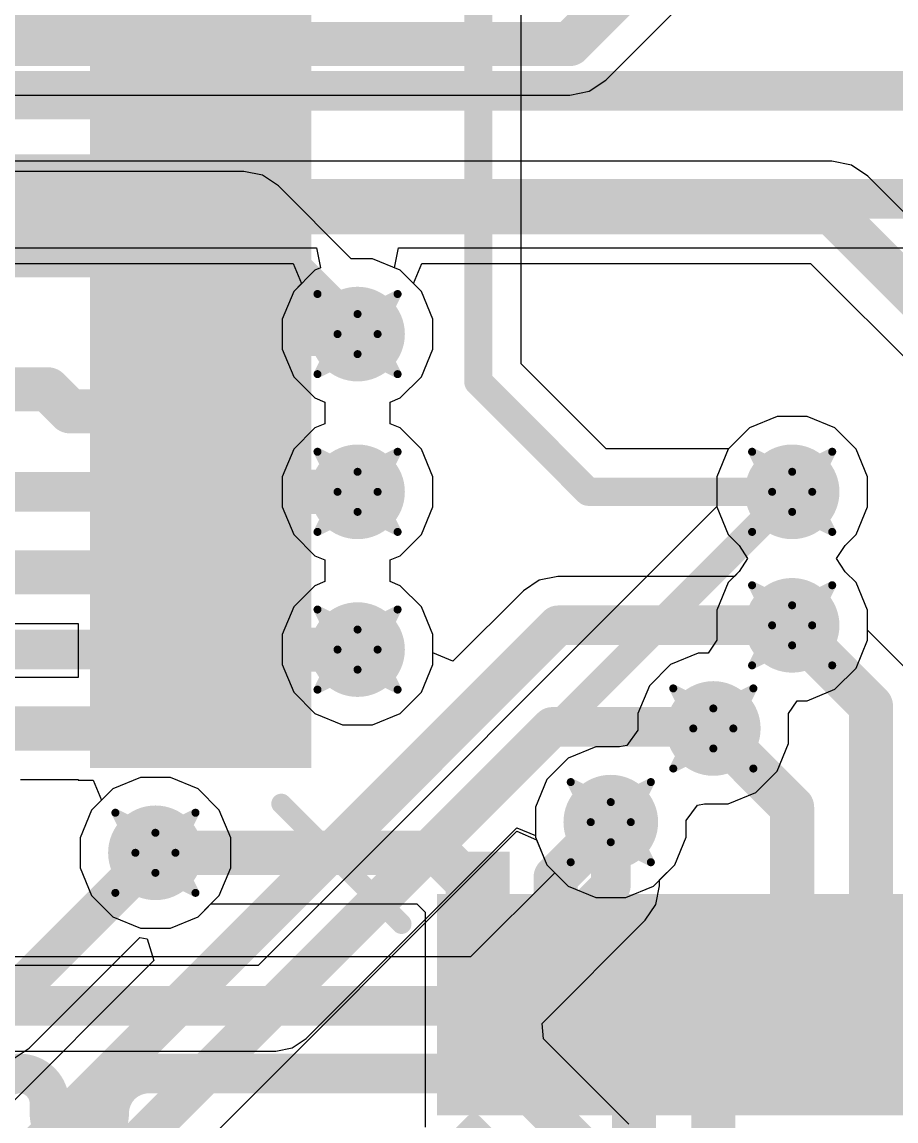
# Model space of a CAD drawing. Header units: inches. Extents: x -3 to 488, y -11 to 93.
# Drawn here: x 91.15 to 96.7, y 12.84 to 19.81 of the extents above; entities that cross this region are included whole.
import ezdxf

# ---------------------------------------------------------------- set-up
doc = ezdxf.new("R2010")
doc.units = ezdxf.units.IN
for name, color, linetype in [('Bottom Layer', 5, 'Continuous'), ('Drill Drawing', 1, 'Continuous'), ('Layer 1', 16, 'Continuous'), ('Layer 2', 76, 'Continuous'), ('Top Layer', 1, 'Continuous'), ('Top Overlay', 2, 'Continuous'), ('Top Paste', 8, 'Continuous'), ('Top Solder', 216, 'Continuous'), ('Via Holes', 16, 'Continuous')]:
    doc.layers.add(name, color=color, linetype=linetype)

msp = doc.modelspace()

# ---------------------------------------------------------------- hatches: boundary and pattern name
at = {"layer": 'Bottom Layer'}
h = msp.add_hatch(color=5, dxfattribs=at)
edge = h.paths.add_edge_path()
edge.add_arc((93.2818, 17.8288), 0.3, 0, 360)
h = msp.add_hatch(color=5, dxfattribs=at)
edge = h.paths.add_edge_path()
edge.add_arc((93.2818, 16.8288), 0.3, 0, 360)
h = msp.add_hatch(color=5, dxfattribs=at)
edge = h.paths.add_edge_path()
edge.add_arc((96.0375, 16.8288), 0.3, 0, 360)
h = msp.add_hatch(color=5, dxfattribs=at)
edge = h.paths.add_edge_path()
edge.add_arc((96.0373, 15.9826), 0.3, 0, 360)
h = msp.add_hatch(color=5, dxfattribs=at)
edge = h.paths.add_edge_path()
edge.add_arc((93.2818, 15.8288), 0.3, 0, 360)
h = msp.add_hatch(color=5, dxfattribs=at)
edge = h.paths.add_edge_path()
edge.add_arc((95.5375, 15.3288), 0.3, 0, 360)
h = msp.add_hatch(color=5, dxfattribs=at)
edge = h.paths.add_edge_path()
edge.add_arc((94.8875, 14.7349), 0.3, 0, 360)
h = msp.add_hatch(color=5, dxfattribs=at)
edge = h.paths.add_edge_path()
edge.add_arc((92.0002, 14.5406), 0.3, 0, 360)
at = {"layer": 'Layer 1'}
h = msp.add_hatch(color=16, dxfattribs=at)
edge = h.paths.add_edge_path()
edge.add_arc((93.2818, 17.8288), 0.3, 0, 360)
h = msp.add_hatch(color=16, dxfattribs=at)
edge = h.paths.add_edge_path()
edge.add_arc((93.2818, 16.8288), 0.3, 0, 360)
h = msp.add_hatch(color=16, dxfattribs=at)
edge = h.paths.add_edge_path()
edge.add_arc((96.0375, 16.8288), 0.3, 0, 360)
h = msp.add_hatch(color=16, dxfattribs=at)
edge = h.paths.add_edge_path()
edge.add_arc((96.0373, 15.9826), 0.3, 0, 360)
h = msp.add_hatch(color=16, dxfattribs=at)
edge = h.paths.add_edge_path()
edge.add_arc((93.2818, 15.8288), 0.3, 0, 360)
h = msp.add_hatch(color=16, dxfattribs=at)
edge = h.paths.add_edge_path()
edge.add_arc((95.5375, 15.3288), 0.3, 0, 360)
h = msp.add_hatch(color=16, dxfattribs=at)
edge = h.paths.add_edge_path()
edge.add_arc((94.8875, 14.7349), 0.3, 0, 360)
h = msp.add_hatch(color=16, dxfattribs=at)
edge = h.paths.add_edge_path()
edge.add_arc((92.0002, 14.5406), 0.3, 0, 360)
at = {"layer": 'Layer 2'}
h = msp.add_hatch(color=76, dxfattribs=at)
edge = h.paths.add_edge_path()
edge.add_arc((93.2818, 17.8288), 0.3, 0, 360)
h = msp.add_hatch(color=76, dxfattribs=at)
edge = h.paths.add_edge_path()
edge.add_arc((93.2818, 16.8288), 0.3, 0, 360)
h = msp.add_hatch(color=76, dxfattribs=at)
edge = h.paths.add_edge_path()
edge.add_arc((96.0375, 16.8288), 0.3, 0, 360)
h = msp.add_hatch(color=76, dxfattribs=at)
edge = h.paths.add_edge_path()
edge.add_arc((96.0373, 15.9826), 0.3, 0, 360)
h = msp.add_hatch(color=76, dxfattribs=at)
edge = h.paths.add_edge_path()
edge.add_arc((93.2818, 15.8288), 0.3, 0, 360)
h = msp.add_hatch(color=76, dxfattribs=at)
edge = h.paths.add_edge_path()
edge.add_arc((95.5375, 15.3288), 0.3, 0, 360)
h = msp.add_hatch(color=76, dxfattribs=at)
edge = h.paths.add_edge_path()
edge.add_arc((94.8875, 14.7349), 0.3, 0, 360)
h = msp.add_hatch(color=76, dxfattribs=at)
edge = h.paths.add_edge_path()
edge.add_arc((92.0002, 14.5406), 0.3, 0, 360)
at = {"layer": 'Top Layer'}
for points in [[(92.8875, 19.6788), (91.6875, 19.6788), (91.6875, 19.9788), (92.8875, 19.9788)], [(92.8875, 19.1788), (91.6875, 19.1788), (91.6875, 19.4788), (92.8875, 19.4788)], [(92.8875, 18.6788), (91.6875, 18.6788), (91.6875, 18.9788), (92.8875, 18.9788)], [(92.8875, 18.1788), (91.6875, 18.1788), (91.6875, 18.4788), (92.8875, 18.4788)], [(92.8875, 17.6788), (91.6875, 17.6788), (91.6875, 17.9788), (92.8875, 17.9788)], [(92.8875, 17.1788), (91.6875, 17.1788), (91.6875, 17.4788), (92.8875, 17.4788)], [(92.8875, 16.6788), (91.6875, 16.6788), (91.6875, 16.9788), (92.8875, 16.9788)], [(92.8875, 16.1788), (91.6875, 16.1788), (91.6875, 16.4788), (92.8875, 16.4788)], [(92.8875, 15.6788), (91.6875, 15.6788), (91.6875, 15.9788), (92.8875, 15.9788)], [(92.8875, 15.1788), (91.6875, 15.1788), (91.6875, 15.4788), (92.8875, 15.4788)], [(93.8875, 12.9788), (93.8875, 14.1788), (94.1875, 14.1788), (94.1875, 12.9788)], [(94.3875, 12.9788), (94.3875, 14.1788), (94.6875, 14.1788), (94.6875, 12.9788)], [(94.8875, 12.9788), (94.8875, 14.1788), (95.1875, 14.1788), (95.1875, 12.9788)], [(95.3875, 12.9788), (95.3875, 14.1788), (95.6875, 14.1788), (95.6875, 12.9788)], [(95.8875, 12.9788), (95.8875, 14.1788), (96.1875, 14.1788), (96.1875, 12.9788)], [(96.3875, 12.9788), (96.3875, 14.1788), (96.6875, 14.1788), (96.6875, 12.9788)]]:
    msp.add_hatch(color=1, dxfattribs=at).paths.add_polyline_path(points)
h = msp.add_hatch(color=1, dxfattribs=at)
edge = h.paths.add_edge_path()
edge.add_arc((93.2818, 17.8288), 0.3, 0, 360)
h = msp.add_hatch(color=1, dxfattribs=at)
edge = h.paths.add_edge_path()
edge.add_arc((93.2818, 16.8288), 0.3, 0, 360)
h = msp.add_hatch(color=1, dxfattribs=at)
edge = h.paths.add_edge_path()
edge.add_arc((96.0375, 16.8288), 0.3, 0, 360)
h = msp.add_hatch(color=1, dxfattribs=at)
edge = h.paths.add_edge_path()
edge.add_arc((96.0373, 15.9826), 0.3, 0, 360)
h = msp.add_hatch(color=1, dxfattribs=at)
edge = h.paths.add_edge_path()
edge.add_arc((93.2818, 15.8288), 0.3, 0, 360)
h = msp.add_hatch(color=1, dxfattribs=at)
edge = h.paths.add_edge_path()
edge.add_arc((95.5375, 15.3288), 0.3, 0, 360)
h = msp.add_hatch(color=1, dxfattribs=at)
edge = h.paths.add_edge_path()
edge.add_arc((94.8875, 14.7349), 0.3, 0, 360)
h = msp.add_hatch(color=1, dxfattribs=at)
edge = h.paths.add_edge_path()
edge.add_arc((92.0002, 14.5406), 0.3, 0, 360)
at = {"layer": 'Top Overlay'}
msp.add_hatch(color=2, dxfattribs=at).paths.add_polyline_path([(94.2463, 14.2676), (94.2463, 14.547), (93.8399, 14.547), (93.8399, 14.2676)])
at = {"layer": 'Top Paste'}
for points in [[(92.8875, 19.6788), (91.6875, 19.6788), (91.6875, 19.9788), (92.8875, 19.9788)], [(92.8875, 19.1788), (91.6875, 19.1788), (91.6875, 19.4788), (92.8875, 19.4788)], [(92.8875, 18.6788), (91.6875, 18.6788), (91.6875, 18.9788), (92.8875, 18.9788)], [(92.8875, 18.1788), (91.6875, 18.1788), (91.6875, 18.4788), (92.8875, 18.4788)], [(92.8875, 17.6788), (91.6875, 17.6788), (91.6875, 17.9788), (92.8875, 17.9788)], [(92.8875, 17.1788), (91.6875, 17.1788), (91.6875, 17.4788), (92.8875, 17.4788)], [(92.8875, 16.6788), (91.6875, 16.6788), (91.6875, 16.9788), (92.8875, 16.9788)], [(92.8875, 16.1788), (91.6875, 16.1788), (91.6875, 16.4788), (92.8875, 16.4788)], [(92.8875, 15.6788), (91.6875, 15.6788), (91.6875, 15.9788), (92.8875, 15.9788)], [(92.8875, 15.1788), (91.6875, 15.1788), (91.6875, 15.4788), (92.8875, 15.4788)], [(93.8875, 12.9788), (93.8875, 14.1788), (94.1875, 14.1788), (94.1875, 12.9788)], [(94.3875, 12.9788), (94.3875, 14.1788), (94.6875, 14.1788), (94.6875, 12.9788)], [(94.8875, 12.9788), (94.8875, 14.1788), (95.1875, 14.1788), (95.1875, 12.9788)], [(95.3875, 12.9788), (95.3875, 14.1788), (95.6875, 14.1788), (95.6875, 12.9788)], [(95.8875, 12.9788), (95.8875, 14.1788), (96.1875, 14.1788), (96.1875, 12.9788)], [(96.3875, 12.9788), (96.3875, 14.1788), (96.6875, 14.1788), (96.6875, 12.9788)]]:
    msp.add_hatch(color=8, dxfattribs=at).paths.add_polyline_path(points)
at = {"layer": 'Top Solder'}
for points in [[(92.9891, 19.5772), (91.5859, 19.5772), (91.5859, 20.0804), (92.9891, 20.0804)], [(92.9891, 19.0772), (91.5859, 19.0772), (91.5859, 19.5804), (92.9891, 19.5804)], [(92.9891, 18.5772), (91.5859, 18.5772), (91.5859, 19.0804), (92.9891, 19.0804)], [(92.9891, 18.0772), (91.5859, 18.0772), (91.5859, 18.5804), (92.9891, 18.5804)], [(92.9891, 17.5772), (91.5859, 17.5772), (91.5859, 18.0804), (92.9891, 18.0804)], [(92.9891, 17.0772), (91.5859, 17.0772), (91.5859, 17.5804), (92.9891, 17.5804)], [(92.9891, 16.5772), (91.5859, 16.5772), (91.5859, 17.0804), (92.9891, 17.0804)], [(92.9891, 16.0772), (91.5859, 16.0772), (91.5859, 16.5804), (92.9891, 16.5804)], [(92.9891, 15.5772), (91.5859, 15.5772), (91.5859, 16.0804), (92.9891, 16.0804)], [(92.9891, 15.0772), (91.5859, 15.0772), (91.5859, 15.5804), (92.9891, 15.5804)], [(93.7859, 12.8772), (93.7859, 14.2804), (94.2891, 14.2804), (94.2891, 12.8772)], [(94.2859, 12.8772), (94.2859, 14.2804), (94.7891, 14.2804), (94.7891, 12.8772)], [(94.7859, 12.8772), (94.7859, 14.2804), (95.2891, 14.2804), (95.2891, 12.8772)], [(95.2859, 12.8772), (95.2859, 14.2804), (95.7891, 14.2804), (95.7891, 12.8772)], [(95.7859, 12.8772), (95.7859, 14.2804), (96.2891, 14.2804), (96.2891, 12.8772)], [(96.2859, 12.8772), (96.2859, 14.2804), (96.7891, 14.2804), (96.7891, 12.8772)]]:
    msp.add_hatch(color=216, dxfattribs=at).paths.add_polyline_path(points)
at = {"layer": 'Via Holes'}
h = msp.add_hatch(color=7, dxfattribs=at)
edge = h.paths.add_edge_path()
edge.add_arc((93.2818, 17.8288), 0.15, 0, 360)
h = msp.add_hatch(color=7, dxfattribs=at)
edge = h.paths.add_edge_path()
edge.add_arc((93.2818, 16.8288), 0.15, 0, 360)
h = msp.add_hatch(color=7, dxfattribs=at)
edge = h.paths.add_edge_path()
edge.add_arc((96.0375, 16.8288), 0.15, 0, 360)
h = msp.add_hatch(color=7, dxfattribs=at)
edge = h.paths.add_edge_path()
edge.add_arc((96.0373, 15.9826), 0.15, 0, 360)
h = msp.add_hatch(color=7, dxfattribs=at)
edge = h.paths.add_edge_path()
edge.add_arc((93.2818, 15.8288), 0.15, 0, 360)
h = msp.add_hatch(color=7, dxfattribs=at)
edge = h.paths.add_edge_path()
edge.add_arc((95.5375, 15.3288), 0.15, 0, 360)
h = msp.add_hatch(color=7, dxfattribs=at)
edge = h.paths.add_edge_path()
edge.add_arc((94.8875, 14.7349), 0.15, 0, 360)
h = msp.add_hatch(color=7, dxfattribs=at)
edge = h.paths.add_edge_path()
edge.add_arc((92.0002, 14.5406), 0.15, 0, 360)

# ---------------------------------------------------------------- linework, layer by layer
at = {"layer": 'Bottom Layer'}
for p, q in [((94.8562, 19.4385), (97.162, 21.7442)), ((94.7512, 19.3683), (94.8562, 19.4385)), ((94.6273, 19.3437), (94.7512, 19.3683)), ((77.4236, 19.3437), (94.6273, 19.3437)), ((96.2888, 18.9243), (87.7671, 18.9243)), ((96.4127, 18.8997), (96.2888, 18.9243)), ((96.5177, 18.8295), (96.4127, 18.8997)), ((97.533, 17.8142), (96.5177, 18.8295)), ((87.8114, 18.2769), (92.8745, 18.2769)), ((92.8745, 18.2769), (92.9271, 18.1499)), ((93.6365, 18.1499), (93.6891, 18.2769)), ((93.6891, 18.2769), (96.1547, 18.2769)), ((96.1547, 18.2769), (96.9804, 17.4512)), ((92.9271, 18.1499), (92.8768, 18.0995)), ((93.6869, 18.0995), (93.6365, 18.1499)), ((92.8768, 18.0995), (92.804, 17.9239)), ((93.7596, 17.9239), (93.6869, 18.0995)), ((92.804, 17.9239), (92.804, 17.7338)), ((93.7596, 17.7338), (93.7596, 17.9239)), ((92.804, 17.7338), (92.8768, 17.5582)), ((93.6869, 17.5582), (93.7596, 17.7338)), ((92.8768, 17.5582), (93.0112, 17.4238)), ((93.5525, 17.4238), (93.6869, 17.5582)), ((93.0112, 17.4238), (93.0745, 17.3976)), ((93.4892, 17.3976), (93.5525, 17.4238)), ((93.0745, 17.3976), (93.0745, 17.2601)), ((93.4892, 17.2601), (93.4892, 17.3976)), ((95.9425, 17.3066), (95.7668, 17.2339)), ((96.1325, 17.3066), (95.9425, 17.3066)), ((96.3082, 17.2339), (96.1325, 17.3066)), ((93.0112, 17.2339), (92.8768, 17.0995)), ((93.0745, 17.2601), (93.0112, 17.2339)), ((93.5525, 17.2339), (93.4892, 17.2601)), ((93.6869, 17.0995), (93.5525, 17.2339)), ((95.7668, 17.2339), (95.6324, 17.0995)), ((96.4426, 17.0995), (96.3082, 17.2339)), ((92.8768, 17.0995), (92.804, 16.9239)), ((93.7596, 16.9239), (93.6869, 17.0995)), ((95.6324, 17.0995), (95.5597, 16.9239)), ((96.5153, 16.9239), (96.4426, 17.0995)), ((92.804, 16.9239), (92.804, 16.7338)), ((93.7596, 16.7338), (93.7596, 16.9239)), ((95.5597, 16.9239), (95.5597, 16.7356)), ((96.5153, 16.7338), (96.5153, 16.9239)), ((95.5597, 16.7356), (92.6509, 13.8268)), ((92.804, 16.7338), (92.8768, 16.5582)), ((93.6869, 16.5582), (93.7596, 16.7338)), ((96.4426, 16.5582), (96.5153, 16.7338)), ((92.8768, 16.5582), (93.0112, 16.4238)), ((93.5525, 16.4238), (93.6869, 16.5582)), ((96.3729, 16.4886), (96.4426, 16.5582)), ((96.3196, 16.4059), (96.3729, 16.4886)), ((93.0112, 16.4238), (93.0745, 16.3976)), ((93.0745, 16.3976), (93.0745, 16.2601)), ((93.4892, 16.3976), (93.5525, 16.4238)), ((93.4892, 16.2601), (93.4892, 16.3976)), ((96.3729, 16.3226), (96.3196, 16.4059)), ((96.4423, 16.2533), (96.3729, 16.3226)), ((93.0112, 16.2339), (92.8768, 16.0995)), ((93.0745, 16.2601), (93.0112, 16.2339)), ((93.5525, 16.2339), (93.4892, 16.2601)), ((93.6869, 16.0995), (93.5525, 16.2339)), ((96.5151, 16.0777), (96.4423, 16.2533)), ((92.8768, 16.0995), (92.804, 15.9239)), ((93.7596, 15.9239), (93.6869, 16.0995)), ((96.5151, 15.8876), (96.5151, 16.0777)), ((92.804, 15.9239), (92.804, 15.7338)), ((93.7596, 15.7338), (93.7596, 15.9239)), ((96.4423, 15.712), (96.5151, 15.8876)), ((92.804, 15.7338), (92.8768, 15.5582)), ((93.6869, 15.5582), (93.7596, 15.7338)), ((96.3079, 15.5776), (96.4423, 15.712)), ((92.8768, 15.5582), (93.0112, 15.4238)), ((93.5525, 15.4238), (93.6869, 15.5582)), ((96.1323, 15.5048), (96.3079, 15.5776)), ((96.0153, 15.4239), (96.0694, 15.5048)), ((96.0694, 15.5048), (96.1323, 15.5048)), ((93.0112, 15.4238), (93.1868, 15.351)), ((93.3769, 15.351), (93.5525, 15.4238)), ((96.0153, 15.2338), (96.0153, 15.4239)), ((93.1868, 15.351), (93.3769, 15.351)), ((95.9426, 15.0582), (96.0153, 15.2338)), ((95.8081, 14.9238), (95.9426, 15.0582)), ((91.9052, 15.0184), (91.7295, 14.9457)), ((92.0952, 15.0184), (91.9052, 15.0184)), ((92.2708, 14.9457), (92.0952, 15.0184)), ((91.7295, 14.9457), (91.5951, 14.8112)), ((92.4053, 14.8112), (92.2708, 14.9457)), ((95.6325, 14.851), (95.8081, 14.9238)), ((95.3653, 14.7455), (95.4364, 14.8427)), ((95.4364, 14.8427), (95.4826, 14.851)), ((95.4826, 14.851), (95.6325, 14.851)), ((91.5951, 14.8112), (91.5224, 14.6356)), ((92.478, 14.6356), (92.4053, 14.8112)), ((95.3653, 14.6398), (95.3653, 14.7455)), ((91.5224, 14.6356), (91.5224, 14.4456)), ((92.478, 14.4456), (92.478, 14.6356)), ((92.9558, 13.3626), (94.2924, 14.6992)), ((94.2924, 14.6992), (94.4097, 14.6505)), ((94.4097, 14.6505), (94.4097, 14.6398)), ((94.4097, 14.6398), (94.4824, 14.4642)), ((95.2926, 14.4642), (95.3653, 14.6398)), ((91.5224, 14.4456), (91.5951, 14.2699)), ((92.4053, 14.2699), (92.478, 14.4456)), ((94.4824, 14.4642), (94.6168, 14.3298)), ((95.1582, 14.3298), (95.2926, 14.4642)), ((94.6168, 14.3298), (94.7925, 14.2571)), ((94.9825, 14.2571), (95.1582, 14.3298)), ((91.5951, 14.2699), (91.7295, 14.1355)), ((92.2708, 14.1355), (92.4053, 14.2699)), ((94.7925, 14.2571), (94.9825, 14.2571)), ((91.7295, 14.1355), (91.9052, 14.0628)), ((92.0952, 14.0628), (92.2708, 14.1355)), ((91.9052, 14.0628), (92.0952, 14.0628)), ((92.6509, 13.8268), (86.0622, 13.8268)), ((92.8676, 13.3036), (92.9558, 13.3626)), ((86.1748, 13.2829), (92.7635, 13.2829)), ((92.7635, 13.2829), (92.8676, 13.3036))]:
    msp.add_line(p, q, dxfattribs=at)
for points, const_width in [([(94.6273, 19.6674), (96.9331, 21.9732)], 0.2794), ([(77.2895, 19.6674), (94.6273, 19.6674)], 0.2794), ([(88.9166, 18.6006), (96.2888, 18.6006)], 0.2794), ([(96.2888, 18.6006), (97.3041, 17.5853)], 0.2794), ([(92.7635, 13.5549), (96.0375, 16.8288)], 0.1778), ([(86.0622, 13.5549), (92.7635, 13.5549)], 0.1778)]:
    msp.add_lwpolyline(points, dxfattribs=dict(at, const_width=const_width))
for points, const_width in [([(94.5575, 19.6674, 1), (94.6972, 19.6674, 1)], 0.1397), ([(94.5575, 19.6674, 1), (94.6972, 19.6674, 1)], 0.1397), ([(96.2189, 18.6006, 1), (96.3586, 18.6006, 1)], 0.1397), ([(96.2189, 18.6006, 1), (96.3586, 18.6006, 1)], 0.1397), ([(95.993, 16.8288, 1), (96.0819, 16.8288, 1)], 0.0889), ([(92.7191, 13.5549, 1), (92.808, 13.5549, 1)], 0.0889), ([(92.7191, 13.5549, 1), (92.808, 13.5549, 1)], 0.0889)]:
    msp.add_lwpolyline(points, format="xyb", close=True, dxfattribs=dict(at, const_width=const_width))
at = {"layer": 'Drill Drawing', "const_width": 0.0508}
for points in [[(93.0278, 18.0828), (93.2818, 17.9558)], [(93.0278, 18.0828), (93.1548, 17.8288)], [(93.2818, 17.9558), (93.5358, 18.0828)], [(93.4088, 17.8288), (93.5358, 18.0828)], [(93.0278, 17.5748), (93.1548, 17.8288)], [(93.4088, 17.8288), (93.5358, 17.5748)], [(93.0278, 17.5748), (93.2818, 17.7018)], [(93.2818, 17.7018), (93.5358, 17.5748)], [(93.0278, 17.0828), (93.2818, 16.9558)], [(93.0278, 17.0828), (93.1548, 16.8288)], [(93.2818, 16.9558), (93.5358, 17.0828)], [(93.4088, 16.8288), (93.5358, 17.0828)], [(95.7835, 17.0828), (96.0375, 16.9558)], [(95.7835, 17.0828), (95.9105, 16.8288)], [(96.0375, 16.9558), (96.2915, 17.0828)], [(96.1645, 16.8288), (96.2915, 17.0828)], [(93.0278, 16.5748), (93.1548, 16.8288)], [(93.4088, 16.8288), (93.5358, 16.5748)], [(95.7835, 16.5748), (95.9105, 16.8288)], [(96.1645, 16.8288), (96.2915, 16.5748)], [(93.0278, 16.5748), (93.2818, 16.7018)], [(93.2818, 16.7018), (93.5358, 16.5748)], [(95.7835, 16.5748), (96.0375, 16.7018)], [(96.0375, 16.7018), (96.2915, 16.5748)], [(95.7833, 16.2366), (96.0373, 16.1096)], [(95.7833, 16.2366), (95.9103, 15.9826)], [(96.0373, 16.1096), (96.2913, 16.2366)], [(96.1643, 15.9826), (96.2913, 16.2366)], [(93.0278, 16.0828), (93.2818, 15.9558)], [(93.0278, 16.0828), (93.1548, 15.8288)], [(93.2818, 15.9558), (93.5358, 16.0828)], [(93.4088, 15.8288), (93.5358, 16.0828)], [(95.7833, 15.7286), (95.9103, 15.9826)], [(96.1643, 15.9826), (96.2913, 15.7286)], [(93.0278, 15.5748), (93.1548, 15.8288)], [(93.4088, 15.8288), (93.5358, 15.5748)], [(95.7833, 15.7286), (96.0373, 15.8556)], [(96.0373, 15.8556), (96.2913, 15.7286)], [(93.0278, 15.5748), (93.2818, 15.7018)], [(93.2818, 15.7018), (93.5358, 15.5748)], [(95.2835, 15.5828), (95.5375, 15.4558)], [(95.2835, 15.5828), (95.4105, 15.3288)], [(95.5375, 15.4558), (95.7915, 15.5828)], [(95.6645, 15.3288), (95.7915, 15.5828)], [(95.2835, 15.0748), (95.4105, 15.3288)], [(95.6645, 15.3288), (95.7915, 15.0748)], [(95.2835, 15.0748), (95.5375, 15.2018)], [(95.5375, 15.2018), (95.7915, 15.0748)], [(94.6335, 14.9889), (94.8875, 14.8619)], [(94.6335, 14.9889), (94.7605, 14.7349)], [(94.8875, 14.8619), (95.1415, 14.9889)], [(95.0145, 14.7349), (95.1415, 14.9889)], [(91.7462, 14.7946), (92.0002, 14.6676)], [(91.7462, 14.7946), (91.8732, 14.5406)], [(92.0002, 14.6676), (92.2542, 14.7946)], [(92.1272, 14.5406), (92.2542, 14.7946)], [(94.6335, 14.4809), (94.7605, 14.7349)], [(95.0145, 14.7349), (95.1415, 14.4809)], [(94.6335, 14.4809), (94.8875, 14.6079)], [(94.8875, 14.6079), (95.1415, 14.4809)], [(91.7462, 14.2866), (91.8732, 14.5406)], [(92.1272, 14.5406), (92.2542, 14.2866)], [(91.7462, 14.2866), (92.0002, 14.4136)], [(92.0002, 14.4136), (92.2542, 14.2866)]]:
    msp.add_lwpolyline(points, dxfattribs=at)
at = {"layer": 'Drill Drawing', "const_width": 0.0254}
for points in [[(93.0151, 18.0828, 1), (93.0405, 18.0828, 1)], [(93.0151, 18.0828, 1), (93.0405, 18.0828, 1)], [(93.5231, 18.0828, 1), (93.5485, 18.0828, 1)], [(93.5231, 18.0828, 1), (93.5485, 18.0828, 1)], [(93.2691, 17.9558, 1), (93.2945, 17.9558, 1)], [(93.2691, 17.9558, 1), (93.2945, 17.9558, 1)], [(93.1421, 17.8288, 1), (93.1675, 17.8288, 1)], [(93.1421, 17.8288, 1), (93.1675, 17.8288, 1)], [(93.3961, 17.8288, 1), (93.4215, 17.8288, 1)], [(93.3961, 17.8288, 1), (93.4215, 17.8288, 1)], [(93.2691, 17.7018, 1), (93.2945, 17.7018, 1)], [(93.2691, 17.7018, 1), (93.2945, 17.7018, 1)], [(93.0151, 17.5748, 1), (93.0405, 17.5748, 1)], [(93.0151, 17.5748, 1), (93.0405, 17.5748, 1)], [(93.5231, 17.5748, 1), (93.5485, 17.5748, 1)], [(93.5231, 17.5748, 1), (93.5485, 17.5748, 1)], [(93.0151, 17.0828, 1), (93.0405, 17.0828, 1)], [(93.0151, 17.0828, 1), (93.0405, 17.0828, 1)], [(93.5231, 17.0828, 1), (93.5485, 17.0828, 1)], [(93.5231, 17.0828, 1), (93.5485, 17.0828, 1)], [(95.7708, 17.0828, 1), (95.7962, 17.0828, 1)], [(95.7708, 17.0828, 1), (95.7962, 17.0828, 1)], [(96.2788, 17.0828, 1), (96.3042, 17.0828, 1)], [(96.2788, 17.0828, 1), (96.3042, 17.0828, 1)], [(93.2691, 16.9558, 1), (93.2945, 16.9558, 1)], [(93.2691, 16.9558, 1), (93.2945, 16.9558, 1)], [(96.0248, 16.9558, 1), (96.0502, 16.9558, 1)], [(96.0248, 16.9558, 1), (96.0502, 16.9558, 1)], [(93.1421, 16.8288, 1), (93.1675, 16.8288, 1)], [(93.1421, 16.8288, 1), (93.1675, 16.8288, 1)], [(93.3961, 16.8288, 1), (93.4215, 16.8288, 1)], [(93.3961, 16.8288, 1), (93.4215, 16.8288, 1)], [(95.8978, 16.8288, 1), (95.9232, 16.8288, 1)], [(95.8978, 16.8288, 1), (95.9232, 16.8288, 1)], [(96.1518, 16.8288, 1), (96.1772, 16.8288, 1)], [(96.1518, 16.8288, 1), (96.1772, 16.8288, 1)], [(93.2691, 16.7018, 1), (93.2945, 16.7018, 1)], [(93.2691, 16.7018, 1), (93.2945, 16.7018, 1)], [(96.0248, 16.7018, 1), (96.0502, 16.7018, 1)], [(96.0248, 16.7018, 1), (96.0502, 16.7018, 1)], [(93.0151, 16.5748, 1), (93.0405, 16.5748, 1)], [(93.0151, 16.5748, 1), (93.0405, 16.5748, 1)], [(93.5231, 16.5748, 1), (93.5485, 16.5748, 1)], [(93.5231, 16.5748, 1), (93.5485, 16.5748, 1)], [(95.7708, 16.5748, 1), (95.7962, 16.5748, 1)], [(95.7708, 16.5748, 1), (95.7962, 16.5748, 1)], [(96.2788, 16.5748, 1), (96.3042, 16.5748, 1)], [(96.2788, 16.5748, 1), (96.3042, 16.5748, 1)], [(95.7706, 16.2366, 1), (95.796, 16.2366, 1)], [(95.7706, 16.2366, 1), (95.796, 16.2366, 1)], [(96.2786, 16.2366, 1), (96.304, 16.2366, 1)], [(96.2786, 16.2366, 1), (96.304, 16.2366, 1)], [(93.0151, 16.0828, 1), (93.0405, 16.0828, 1)], [(93.0151, 16.0828, 1), (93.0405, 16.0828, 1)], [(93.5231, 16.0828, 1), (93.5485, 16.0828, 1)], [(93.5231, 16.0828, 1), (93.5485, 16.0828, 1)], [(96.0246, 16.1096, 1), (96.05, 16.1096, 1)], [(96.0246, 16.1096, 1), (96.05, 16.1096, 1)], [(93.2691, 15.9558, 1), (93.2945, 15.9558, 1)], [(93.2691, 15.9558, 1), (93.2945, 15.9558, 1)], [(95.8976, 15.9826, 1), (95.923, 15.9826, 1)], [(95.8976, 15.9826, 1), (95.923, 15.9826, 1)], [(96.1516, 15.9826, 1), (96.177, 15.9826, 1)], [(96.1516, 15.9826, 1), (96.177, 15.9826, 1)], [(93.1421, 15.8288, 1), (93.1675, 15.8288, 1)], [(93.1421, 15.8288, 1), (93.1675, 15.8288, 1)], [(93.3961, 15.8288, 1), (93.4215, 15.8288, 1)], [(93.3961, 15.8288, 1), (93.4215, 15.8288, 1)], [(96.0246, 15.8556, 1), (96.05, 15.8556, 1)], [(96.0246, 15.8556, 1), (96.05, 15.8556, 1)], [(95.7706, 15.7286, 1), (95.796, 15.7286, 1)], [(95.7706, 15.7286, 1), (95.796, 15.7286, 1)], [(96.2786, 15.7286, 1), (96.304, 15.7286, 1)], [(96.2786, 15.7286, 1), (96.304, 15.7286, 1)], [(93.2691, 15.7018, 1), (93.2945, 15.7018, 1)], [(93.2691, 15.7018, 1), (93.2945, 15.7018, 1)], [(95.2708, 15.5828, 1), (95.2962, 15.5828, 1)], [(95.2708, 15.5828, 1), (95.2962, 15.5828, 1)], [(95.7788, 15.5828, 1), (95.8042, 15.5828, 1)], [(95.7788, 15.5828, 1), (95.8042, 15.5828, 1)], [(93.0151, 15.5748, 1), (93.0405, 15.5748, 1)], [(93.0151, 15.5748, 1), (93.0405, 15.5748, 1)], [(93.5231, 15.5748, 1), (93.5485, 15.5748, 1)], [(93.5231, 15.5748, 1), (93.5485, 15.5748, 1)], [(95.5248, 15.4558, 1), (95.5502, 15.4558, 1)], [(95.5248, 15.4558, 1), (95.5502, 15.4558, 1)], [(95.3978, 15.3288, 1), (95.4232, 15.3288, 1)], [(95.3978, 15.3288, 1), (95.4232, 15.3288, 1)], [(95.6518, 15.3288, 1), (95.6772, 15.3288, 1)], [(95.6518, 15.3288, 1), (95.6772, 15.3288, 1)], [(95.5248, 15.2018, 1), (95.5502, 15.2018, 1)], [(95.5248, 15.2018, 1), (95.5502, 15.2018, 1)], [(95.2708, 15.0748, 1), (95.2962, 15.0748, 1)], [(95.2708, 15.0748, 1), (95.2962, 15.0748, 1)], [(95.7788, 15.0748, 1), (95.8042, 15.0748, 1)], [(95.7788, 15.0748, 1), (95.8042, 15.0748, 1)], [(94.6208, 14.9889, 1), (94.6462, 14.9889, 1)], [(94.6208, 14.9889, 1), (94.6462, 14.9889, 1)], [(95.1288, 14.9889, 1), (95.1542, 14.9889, 1)], [(95.1288, 14.9889, 1), (95.1542, 14.9889, 1)], [(94.8748, 14.8619, 1), (94.9002, 14.8619, 1)], [(94.8748, 14.8619, 1), (94.9002, 14.8619, 1)], [(91.7335, 14.7946, 1), (91.7589, 14.7946, 1)], [(91.7335, 14.7946, 1), (91.7589, 14.7946, 1)], [(92.2415, 14.7946, 1), (92.2669, 14.7946, 1)], [(92.2415, 14.7946, 1), (92.2669, 14.7946, 1)], [(94.7478, 14.7349, 1), (94.7732, 14.7349, 1)], [(94.7478, 14.7349, 1), (94.7732, 14.7349, 1)], [(95.0018, 14.7349, 1), (95.0272, 14.7349, 1)], [(95.0018, 14.7349, 1), (95.0272, 14.7349, 1)], [(91.9875, 14.6676, 1), (92.0129, 14.6676, 1)], [(91.9875, 14.6676, 1), (92.0129, 14.6676, 1)], [(94.8748, 14.6079, 1), (94.9002, 14.6079, 1)], [(94.8748, 14.6079, 1), (94.9002, 14.6079, 1)], [(91.8605, 14.5406, 1), (91.8859, 14.5406, 1)], [(91.8605, 14.5406, 1), (91.8859, 14.5406, 1)], [(92.1145, 14.5406, 1), (92.1399, 14.5406, 1)], [(92.1145, 14.5406, 1), (92.1399, 14.5406, 1)], [(94.6208, 14.4809, 1), (94.6462, 14.4809, 1)], [(94.6208, 14.4809, 1), (94.6462, 14.4809, 1)], [(95.1288, 14.4809, 1), (95.1542, 14.4809, 1)], [(95.1288, 14.4809, 1), (95.1542, 14.4809, 1)], [(91.9875, 14.4136, 1), (92.0129, 14.4136, 1)], [(91.9875, 14.4136, 1), (92.0129, 14.4136, 1)], [(91.7335, 14.2866, 1), (91.7589, 14.2866, 1)], [(91.7335, 14.2866, 1), (91.7589, 14.2866, 1)], [(92.2415, 14.2866, 1), (92.2669, 14.2866, 1)], [(92.2415, 14.2866, 1), (92.2669, 14.2866, 1)]]:
    msp.add_lwpolyline(points, format="xyb", close=True, dxfattribs=at)
at = {"layer": 'Layer 1'}
for p, q in [((71.3711, 18.3758), (93.022, 18.3758)), ((93.022, 18.3758), (93.0472, 18.2488)), ((93.5165, 18.2488), (93.5417, 18.3758)), ((93.5417, 18.3758), (100.291, 18.3758)), ((93.0112, 18.2339), (92.8768, 18.0995)), ((93.0472, 18.2488), (93.0112, 18.2339)), ((93.5525, 18.2339), (93.5165, 18.2488)), ((93.6869, 18.0995), (93.5525, 18.2339)), ((92.8768, 18.0995), (92.804, 17.9239)), ((93.7596, 17.9239), (93.6869, 18.0995)), ((92.804, 17.9239), (92.804, 17.7338)), ((93.7596, 17.7338), (93.7596, 17.9239)), ((92.804, 17.7338), (92.8768, 17.5582)), ((93.6869, 17.5582), (93.7596, 17.7338)), ((92.8768, 17.5582), (93.0112, 17.4238)), ((93.5525, 17.4238), (93.6869, 17.5582)), ((93.0112, 17.4238), (93.0745, 17.3976)), ((93.4892, 17.3976), (93.5525, 17.4238)), ((93.0745, 17.3976), (93.0745, 17.2601)), ((93.4892, 17.2601), (93.4892, 17.3976)), ((95.9425, 17.3066), (95.7668, 17.2339)), ((96.1325, 17.3066), (95.9425, 17.3066)), ((96.3082, 17.2339), (96.1325, 17.3066)), ((93.0112, 17.2339), (92.8768, 17.0995)), ((93.0745, 17.2601), (93.0112, 17.2339)), ((93.5525, 17.2339), (93.4892, 17.2601)), ((93.6869, 17.0995), (93.5525, 17.2339)), ((95.7668, 17.2339), (95.6324, 17.0995)), ((96.4426, 17.0995), (96.3082, 17.2339)), ((92.8768, 17.0995), (92.804, 16.9239)), ((93.7596, 16.9239), (93.6869, 17.0995)), ((95.6324, 17.0995), (95.5597, 16.9239)), ((96.5153, 16.9239), (96.4426, 17.0995)), ((92.804, 16.9239), (92.804, 16.7338)), ((93.7596, 16.7338), (93.7596, 16.9239)), ((95.5597, 16.9239), (95.5597, 16.7338)), ((96.5153, 16.7338), (96.5153, 16.9239)), ((92.804, 16.7338), (92.8768, 16.5582)), ((93.6869, 16.5582), (93.7596, 16.7338)), ((95.5597, 16.7338), (95.6324, 16.5582)), ((96.4426, 16.5582), (96.5153, 16.7338)), ((92.8768, 16.5582), (93.0112, 16.4238)), ((93.5525, 16.4238), (93.6869, 16.5582)), ((95.6324, 16.5582), (95.7018, 16.4888)), ((96.3729, 16.4886), (96.4426, 16.5582)), ((95.7018, 16.4888), (95.7551, 16.4056)), ((96.3196, 16.4059), (96.3729, 16.4886)), ((93.0112, 16.4238), (93.0745, 16.3976)), ((93.0745, 16.3976), (93.0745, 16.2601)), ((93.4892, 16.3976), (93.5525, 16.4238)), ((93.4892, 16.2601), (93.4892, 16.3976)), ((95.7551, 16.4056), (95.7018, 16.3229)), ((96.3729, 16.3226), (96.3196, 16.4059)), ((95.7018, 16.3229), (95.6322, 16.2533)), ((96.4423, 16.2533), (96.3729, 16.3226)), ((93.0112, 16.2339), (92.8768, 16.0995)), ((93.0745, 16.2601), (93.0112, 16.2339)), ((93.5525, 16.2339), (93.4892, 16.2601)), ((93.6869, 16.0995), (93.5525, 16.2339)), ((95.6322, 16.2533), (95.5595, 16.0777)), ((96.5151, 16.0777), (96.4423, 16.2533)), ((92.8768, 16.0995), (92.804, 15.9239)), ((93.7596, 15.9239), (93.6869, 16.0995)), ((95.5595, 16.0777), (95.5595, 15.8876)), ((96.5151, 15.8876), (96.5151, 16.0777)), ((92.804, 15.9239), (92.804, 15.7338)), ((93.7596, 15.7338), (93.7596, 15.9239)), ((95.5595, 15.8876), (95.5054, 15.8066)), ((96.4423, 15.712), (96.5151, 15.8876)), ((95.4425, 15.8066), (95.2668, 15.7339)), ((95.5054, 15.8066), (95.4425, 15.8066)), ((92.804, 15.7338), (92.8768, 15.5582)), ((93.6869, 15.5582), (93.7596, 15.7338)), ((95.2668, 15.7339), (95.1324, 15.5995)), ((96.3079, 15.5776), (96.4423, 15.712)), ((92.8768, 15.5582), (93.0112, 15.4238)), ((93.5525, 15.4238), (93.6869, 15.5582)), ((95.1324, 15.5995), (95.0597, 15.4239)), ((96.1323, 15.5048), (96.3079, 15.5776)), ((96.0153, 15.4239), (96.0694, 15.5048)), ((96.0694, 15.5048), (96.1323, 15.5048)), ((93.0112, 15.4238), (93.1868, 15.351)), ((93.3769, 15.351), (93.5525, 15.4238)), ((95.0597, 15.4239), (95.0597, 15.3182)), ((96.0153, 15.2338), (96.0153, 15.4239)), ((93.1868, 15.351), (93.3769, 15.351)), ((95.0597, 15.3182), (94.9886, 15.221)), ((94.7925, 15.2127), (94.6168, 15.1399)), ((94.9424, 15.2127), (94.7925, 15.2127)), ((94.9886, 15.221), (94.9424, 15.2127)), ((95.9426, 15.0582), (96.0153, 15.2338)), ((94.6168, 15.1399), (94.4824, 15.0055)), ((95.8081, 14.9238), (95.9426, 15.0582)), ((91.9052, 15.0184), (91.7295, 14.9457)), ((92.0952, 15.0184), (91.9052, 15.0184)), ((92.2708, 14.9457), (92.0952, 15.0184)), ((94.4824, 15.0055), (94.4097, 14.8299)), ((91.7295, 14.9457), (91.5951, 14.8112)), ((92.4053, 14.8112), (92.2708, 14.9457)), ((95.6325, 14.851), (95.8081, 14.9238)), ((95.3653, 14.7455), (95.4364, 14.8427)), ((95.4364, 14.8427), (95.4826, 14.851)), ((95.4826, 14.851), (95.6325, 14.851)), ((91.5951, 14.8112), (91.5224, 14.6356)), ((92.478, 14.6356), (92.4053, 14.8112)), ((94.4097, 14.8299), (94.4097, 14.6398)), ((95.3653, 14.6398), (95.3653, 14.7455)), ((91.5224, 14.6356), (91.5224, 14.4456)), ((92.478, 14.4456), (92.478, 14.6356)), ((94.4097, 14.6398), (94.4824, 14.4642)), ((95.2926, 14.4642), (95.3653, 14.6398)), ((91.5224, 14.4456), (91.5951, 14.2699)), ((92.4053, 14.2699), (92.478, 14.4456)), ((94.4824, 14.4642), (94.5323, 14.4144)), ((95.197, 14.3687), (95.2926, 14.4642)), ((94.5323, 14.4144), (93.9983, 13.8803)), ((95.197, 14.3319), (95.197, 14.3687)), ((95.1734, 14.2134), (95.197, 14.3319)), ((95.197, 14.3319), (95.197, 14.3319)), ((91.5951, 14.2699), (91.7295, 14.1355)), ((92.2708, 14.1355), (92.4053, 14.2699)), ((95.1063, 14.113), (95.1734, 14.2134)), ((91.7295, 14.1355), (91.9052, 14.0628)), ((92.0952, 14.0628), (92.2708, 14.1355)), ((94.4516, 13.4583), (95.1063, 14.113)), ((91.9052, 14.0628), (92.0952, 14.0628)), ((93.9983, 13.8803), (75.1759, 13.8803)), ((94.4612, 13.3604), (94.4516, 13.4583)), ((95.0015, 12.8201), (94.4612, 13.3604))]:
    msp.add_line(p, q, dxfattribs=at)
at = {"layer": 'Layer 1', "const_width": 0.2515}
for points in [[(76.519, 19.3712), (105.6957, 19.3712)], [(71.3711, 18.6853), (99.8448, 18.6853)], [(94.8875, 14.3319), (94.8875, 14.7349)], [(94.1264, 13.5708), (94.8875, 14.3319)], [(75.1758, 13.5708), (94.1264, 13.5708)], [(91.9583, 13.1416), (93.7234, 13.1416)], [(93.7234, 13.1416), (94.2424, 13.1416)], [(94.2424, 13.1416), (95.0316, 12.3523)], [(91.3284, 12.8901), (91.3284, 12.9523)], [(91.7069, 12.8901), (91.7069, 12.8901)]]:
    msp.add_lwpolyline(points, dxfattribs=at)
at = {"layer": 'Layer 1', "const_width": 0.1257}
for points in [[(94.8246, 14.7349, 1), (94.9504, 14.7349, 1)], [(94.8246, 14.3319, 1), (94.9504, 14.3319, 1)], [(94.8246, 14.3319, 1), (94.9504, 14.3319, 1)], [(94.0636, 13.5708, 1), (94.1893, 13.5708, 1)], [(94.0636, 13.5708, 1), (94.1893, 13.5708, 1)], [(91.8955, 13.1416, 1), (92.0212, 13.1416, 1)], [(91.8955, 13.1416, 1), (92.0212, 13.1416, 1)], [(93.6606, 13.1416, 1), (93.7863, 13.1416, 1)], [(93.6606, 13.1416, 1), (93.7863, 13.1416, 1)], [(94.1795, 13.1416, 1), (94.3053, 13.1416, 1)], [(94.1795, 13.1416, 1), (94.3053, 13.1416, 1)], [(91.2656, 12.9523, 1), (91.3913, 12.9523, 1)], [(91.2656, 12.9523, 1), (91.3913, 12.9523, 1)], [(91.2656, 12.8901, 1), (91.3913, 12.8901, 1)], [(91.2656, 12.8901, 1), (91.3913, 12.8901, 1)], [(91.644, 12.8901, 1), (91.7697, 12.8901, 1)], [(91.644, 12.8901, 1), (91.7697, 12.8901, 1)], [(91.644, 12.8901, 1), (91.7697, 12.8901, 1)], [(91.644, 12.8901, 1), (91.7697, 12.8901, 1)]]:
    msp.add_lwpolyline(points, format="xyb", close=True, dxfattribs=at)
at = {"layer": 'Layer 1', "const_width": 0.2515}
for points in [[(90.95, 12.9523, -1), (91.3284, 12.9523)], [(91.7069, 12.8901, -0.414214), (91.9583, 13.1416)], [(91.7069, 12.8901, -1), (91.3284, 12.8901)]]:
    msp.add_lwpolyline(points, format="xyb", dxfattribs=at)
at = {"layer": 'Layer 2'}
for p, q in [((92.5609, 18.8593), (76.6278, 18.8593)), ((92.6793, 18.8357), (92.5609, 18.8593)), ((92.5609, 18.8593), (92.5609, 18.8593)), ((92.7797, 18.7686), (92.6793, 18.8357)), ((93.2417, 18.3066), (92.7797, 18.7686)), ((93.3769, 18.3066), (93.2417, 18.3066)), ((93.5525, 18.2339), (93.3769, 18.3066)), ((93.6869, 18.0995), (93.5525, 18.2339)), ((93.7596, 17.9239), (93.6869, 18.0995)), ((93.7596, 17.7338), (93.7596, 17.9239)), ((93.6869, 17.5582), (93.7596, 17.7338)), ((93.5525, 17.4238), (93.6869, 17.5582)), ((93.4892, 17.3976), (93.5525, 17.4238)), ((93.4892, 17.2601), (93.4892, 17.3976)), ((95.9425, 17.3066), (95.7668, 17.2339)), ((96.1325, 17.3066), (95.9425, 17.3066)), ((96.3082, 17.2339), (96.1325, 17.3066)), ((93.5525, 17.2339), (93.4892, 17.2601)), ((93.6869, 17.0995), (93.5525, 17.2339)), ((95.7668, 17.2339), (95.6324, 17.0995)), ((96.4426, 17.0995), (96.3082, 17.2339)), ((93.7596, 16.9239), (93.6869, 17.0995)), ((95.6324, 17.0995), (95.5597, 16.9239)), ((96.5153, 16.9239), (96.4426, 17.0995)), ((93.7596, 16.7338), (93.7596, 16.9239)), ((95.5597, 16.9239), (95.5597, 16.7338)), ((96.5153, 16.7338), (96.5153, 16.9239)), ((93.6869, 16.5582), (93.7596, 16.7338)), ((95.5597, 16.7338), (95.6324, 16.5582)), ((96.4426, 16.5582), (96.5153, 16.7338)), ((93.5525, 16.4238), (93.6869, 16.5582)), ((95.6324, 16.5582), (95.7018, 16.4888)), ((96.3729, 16.4886), (96.4426, 16.5582)), ((95.7018, 16.4888), (95.7551, 16.4056)), ((96.3196, 16.4059), (96.3729, 16.4886)), ((93.4892, 16.3976), (93.5525, 16.4238)), ((93.4892, 16.2601), (93.4892, 16.3976)), ((95.7551, 16.4056), (95.7018, 16.3229)), ((96.3729, 16.3226), (96.3196, 16.4059)), ((95.7018, 16.3229), (95.671, 16.2921)), ((96.4423, 16.2533), (96.3729, 16.3226)), ((93.5525, 16.2339), (93.4892, 16.2601)), ((93.6869, 16.0995), (93.5525, 16.2339)), ((94.4339, 16.2685), (94.3335, 16.2015)), ((94.5523, 16.2921), (94.4339, 16.2685)), ((95.671, 16.2921), (94.5523, 16.2921)), ((94.5523, 16.2921), (94.5523, 16.2921)), ((96.5151, 16.0777), (96.4423, 16.2533)), ((94.3335, 16.2015), (93.8866, 15.7546)), ((93.7596, 15.9239), (93.6869, 16.0995)), ((96.5151, 15.8876), (96.5151, 16.0777)), ((93.7596, 15.8072), (93.7596, 15.9239)), ((96.4423, 15.712), (96.5151, 15.8876)), ((93.8866, 15.7546), (93.7596, 15.8072)), ((96.3079, 15.5776), (96.4423, 15.712)), ((96.1323, 15.5048), (96.3079, 15.5776)), ((96.0153, 15.4239), (96.0694, 15.5048)), ((96.0694, 15.5048), (96.1323, 15.5048)), ((96.0153, 15.2338), (96.0153, 15.4239)), ((95.9426, 15.0582), (96.0153, 15.2338)), ((95.8081, 14.9238), (95.9426, 15.0582)), ((95.6325, 14.851), (95.8081, 14.9238)), ((95.3653, 14.7455), (95.4364, 14.8427)), ((95.4364, 14.8427), (95.4826, 14.851)), ((95.4826, 14.851), (95.6325, 14.851)), ((95.3653, 14.6398), (95.3653, 14.7455)), ((90.9668, 11.3523), (94.2924, 14.678)), ((94.2924, 14.678), (94.4168, 14.6228)), ((95.2926, 14.4642), (95.3653, 14.6398)), ((94.4168, 14.6228), (94.4824, 14.4642)), ((94.4824, 14.4642), (94.6168, 14.3298)), ((95.1582, 14.3298), (95.2926, 14.4642)), ((94.6168, 14.3298), (94.7925, 14.2571)), ((94.9825, 14.2571), (95.1582, 14.3298)), ((94.7925, 14.2571), (94.9825, 14.2571)), ((91.1987, 13.3014), (91.9019, 14.0046)), ((91.9019, 14.0046), (91.9481, 13.9957)), ((91.9481, 13.9957), (91.9904, 13.8584)), ((91.9904, 13.8584), (89.0512, 10.9192)), ((91.0983, 13.2343), (91.1987, 13.3014))]:
    msp.add_line(p, q, dxfattribs=at)
for points, const_width in [([(77.5832, 18.5498), (92.5609, 18.5498)], 0.2515), ([(92.5609, 18.5498), (93.2818, 17.8288)], 0.2515), ([(84.4491, 16.8288), (93.2818, 16.8288)], 0.2515), ([(96.0258, 16.8171), (96.0375, 16.8288)], 0.1778), ([(88.6479, 10.0782), (94.5523, 15.9826)], 0.2515), ([(94.5523, 15.9826), (96.0373, 15.9826)], 0.2515), ([(90.6215, 15.8288), (93.0223, 15.8288)], 0.2515), ([(93.0223, 15.8288), (93.2818, 15.8288)], 0.2515), ([(90.7479, 11.5712), (94.5152, 15.3384)], 0.2515), ([(94.5152, 15.3384), (95.5279, 15.3384)], 0.2515), ([(95.5279, 15.3384), (95.5375, 15.3288)], 0.2515), ([(90.9799, 13.5203), (92.0829, 14.6233)], 0.2515)]:
    msp.add_lwpolyline(points, dxfattribs=dict(at, const_width=const_width))
for points, const_width in [([(92.498, 18.5498, 1), (92.6238, 18.5498, 1)], 0.1257), ([(92.498, 18.5498, 1), (92.6238, 18.5498, 1)], 0.1257), ([(93.219, 17.8288, 1), (93.3447, 17.8288, 1)], 0.1257), ([(93.219, 16.8288, 1), (93.3447, 16.8288, 1)], 0.1257), ([(95.9813, 16.8171, 1), (96.0702, 16.8171, 1)], 0.0889), ([(95.993, 16.8288, 1), (96.0819, 16.8288, 1)], 0.0889), ([(94.4894, 15.9826, 1), (94.6152, 15.9826, 1)], 0.1257), ([(94.4894, 15.9826, 1), (94.6152, 15.9826, 1)], 0.1257), ([(95.9744, 15.9826, 1), (96.1001, 15.9826, 1)], 0.1257), ([(92.9595, 15.8288, 1), (93.0852, 15.8288, 1)], 0.1257), ([(92.9595, 15.8288, 1), (93.0852, 15.8288, 1)], 0.1257), ([(93.219, 15.8288, 1), (93.3447, 15.8288, 1)], 0.1257), ([(94.4523, 15.3384, 1), (94.578, 15.3384, 1)], 0.1257), ([(94.4523, 15.3384, 1), (94.578, 15.3384, 1)], 0.1257), ([(95.4651, 15.3384, 1), (95.5908, 15.3384, 1)], 0.1257), ([(95.4651, 15.3384, 1), (95.5908, 15.3384, 1)], 0.1257), ([(95.4746, 15.3288, 1), (95.6004, 15.3288, 1)], 0.1257), ([(92.02, 14.6233, 1), (92.1457, 14.6233, 1)], 0.1257)]:
    msp.add_lwpolyline(points, format="xyb", close=True, dxfattribs=dict(at, const_width=const_width))
at = {"layer": 'Top Layer'}
for p, q in [((94.3191, 17.6394), (94.3191, 19.9788)), ((94.8577, 17.1008), (94.3191, 17.6394)), ((95.9425, 17.3066), (95.7668, 17.2339)), ((96.1325, 17.3066), (95.9425, 17.3066)), ((96.3082, 17.2339), (96.1325, 17.3066)), ((95.7668, 17.2339), (95.6337, 17.1008)), ((96.4426, 17.0995), (96.3082, 17.2339)), ((95.6337, 17.1008), (94.8577, 17.1008)), ((96.5153, 16.9239), (96.4426, 17.0995)), ((96.5153, 16.7338), (96.5153, 16.9239)), ((96.4426, 16.5582), (96.5153, 16.7338)), ((96.3729, 16.4886), (96.4426, 16.5582)), ((96.3196, 16.4059), (96.3729, 16.4886)), ((96.3729, 16.3226), (96.3196, 16.4059)), ((96.4423, 16.2533), (96.3729, 16.3226)), ((96.5151, 16.0777), (96.4423, 16.2533)), ((96.5151, 15.9512), (96.5151, 16.0777)), ((88.0949, 15.9948), (91.5097, 15.9948)), ((91.5097, 15.9948), (91.5097, 15.6526)), ((96.7664, 15.6998), (96.5151, 15.9512)), ((91.5097, 15.6526), (91.0104, 15.6526)), ((91.1445, 15.0051), (91.5097, 15.0051)), ((91.5097, 15.0051), (91.5097, 15.001)), ((91.5097, 15.001), (91.6053, 15.001)), ((91.6053, 15.001), (91.6579, 14.874)), ((91.6579, 14.874), (91.5951, 14.8112)), ((91.5951, 14.8112), (91.5224, 14.6356)), ((91.5224, 14.6356), (91.5224, 14.4456)), ((91.5224, 14.4456), (91.5951, 14.2699)), ((91.5951, 14.2699), (91.7295, 14.1355)), ((92.2708, 14.1355), (92.3522, 14.2169)), ((92.3522, 14.2169), (93.6581, 14.2169)), ((93.6581, 14.2169), (93.7097, 14.1653)), ((93.7097, 14.1653), (93.7097, 12.801)), ((91.7295, 14.1355), (91.9052, 14.0628)), ((92.0952, 14.0628), (92.2708, 14.1355)), ((91.9052, 14.0628), (92.0952, 14.0628))]:
    msp.add_line(p, q, dxfattribs=at)
for points, const_width in [([(94.0472, 17.5267), (94.0472, 19.9788)], 0.1778), ([(88.8894, 19.8288), (92.2875, 19.8288)], 0.2032), ([(77.8675, 19.3288), (92.2875, 19.3288)], 0.2794), ([(75.6605, 18.8288), (92.2875, 18.8288)], 0.2794), ([(89.8744, 18.3288), (92.2875, 18.3288)], 0.2794), ([(92.2875, 17.8288), (93.2818, 17.8288)], 0.2794), ([(90.5738, 17.4788), (91.3185, 17.4788)], 0.2794), ([(91.3185, 17.4788), (91.4582, 17.3391)], 0.2794), ([(94.0472, 17.5267), (94.7451, 16.8288)], 0.1778), ([(91.4582, 17.3391), (92.2772, 17.3391)], 0.2794), ([(92.2772, 17.3391), (92.2875, 17.3288)], 0.2794), ([(92.2875, 16.8288), (93.2818, 16.8288)], 0.2794), ([(94.7451, 16.8288), (96.0375, 16.8288)], 0.1778), ([(87.9867, 16.3185), (92.0549, 16.3185)], 0.2794), ([(92.0549, 16.3185), (92.2772, 16.3185)], 0.2794), ([(92.2772, 16.3185), (92.2875, 16.3288)], 0.2794), ([(96.0373, 15.9712), (96.0373, 15.9826)], 0.2794), ([(96.0373, 15.9712), (96.5375, 15.4709)], 0.2794), ([(92.2875, 15.8288), (93.2818, 15.8288)], 0.2794), ([(96.5375, 13.5788), (96.5375, 15.4709)], 0.2794), ([(91.0104, 15.3288), (92.2875, 15.3288)], 0.2794), ([(95.5375, 15.3288), (96.0375, 14.8288)], 0.2794), ([(96.0375, 13.5788), (96.0375, 14.8288)], 0.2794), ([(94.5375, 14.3849), (94.8875, 14.7349)], 0.2794), ([(92.0002, 14.5406), (93.7922, 14.5406)], 0.2794), ([(93.7922, 14.5406), (94.0375, 14.2953)], 0.2794), ([(94.5375, 13.5788), (94.5375, 14.3849)], 0.2794), ([(94.0375, 13.5788), (94.0375, 14.2953)], 0.2794), ([(95.0346, 13.5759), (95.0375, 13.5788)], 0.2794), ([(95.0346, 12.3453), (95.0346, 13.5759)], 0.2794), ([(95.5375, 12.6964), (95.5375, 13.5788)], 0.2794)]:
    msp.add_lwpolyline(points, dxfattribs=dict(at, const_width=const_width))
for points, const_width in [([(92.2367, 19.8288, 1), (92.3383, 19.8288, 1)], 0.1016), ([(92.2176, 19.3288, 1), (92.3573, 19.3288, 1)], 0.1397), ([(92.2176, 18.8288, 1), (92.3573, 18.8288, 1)], 0.1397), ([(92.2176, 18.3288, 1), (92.3573, 18.3288, 1)], 0.1397), ([(92.2176, 17.8288, 1), (92.3573, 17.8288, 1)], 0.1397), ([(93.212, 17.8288, 1), (93.3517, 17.8288, 1)], 0.1397), ([(91.2486, 17.4788, 1), (91.3883, 17.4788, 1)], 0.1397), ([(91.2486, 17.4788, 1), (91.3883, 17.4788, 1)], 0.1397), ([(94.0028, 17.5267, 1), (94.0917, 17.5267, 1)], 0.0889), ([(94.0028, 17.5267, 1), (94.0917, 17.5267, 1)], 0.0889), ([(91.3883, 17.3391, 1), (91.528, 17.3391, 1)], 0.1397), ([(91.3883, 17.3391, 1), (91.528, 17.3391, 1)], 0.1397), ([(92.2073, 17.3391, 1), (92.347, 17.3391, 1)], 0.1397), ([(92.2073, 17.3391, 1), (92.347, 17.3391, 1)], 0.1397), ([(92.2176, 17.3288, 1), (92.3573, 17.3288, 1)], 0.1397), ([(92.2176, 16.8288, 1), (92.3573, 16.8288, 1)], 0.1397), ([(93.212, 16.8288, 1), (93.3517, 16.8288, 1)], 0.1397), ([(94.7006, 16.8288, 1), (94.7895, 16.8288, 1)], 0.0889), ([(94.7006, 16.8288, 1), (94.7895, 16.8288, 1)], 0.0889), ([(95.993, 16.8288, 1), (96.0819, 16.8288, 1)], 0.0889), ([(91.9851, 16.3185, 1), (92.1248, 16.3185, 1)], 0.1397), ([(91.9851, 16.3185, 1), (92.1248, 16.3185, 1)], 0.1397), ([(92.2073, 16.3185, 1), (92.347, 16.3185, 1)], 0.1397), ([(92.2073, 16.3185, 1), (92.347, 16.3185, 1)], 0.1397), ([(92.2176, 16.3288, 1), (92.3573, 16.3288, 1)], 0.1397), ([(95.9674, 15.9826, 1), (96.1071, 15.9826, 1)], 0.1397), ([(95.9674, 15.9712, 1), (96.1071, 15.9712, 1)], 0.1397), ([(95.9674, 15.9712, 1), (96.1071, 15.9712, 1)], 0.1397), ([(92.2176, 15.8288, 1), (92.3573, 15.8288, 1)], 0.1397), ([(93.212, 15.8288, 1), (93.3517, 15.8288, 1)], 0.1397), ([(96.4676, 15.4709, 1), (96.6073, 15.4709, 1)], 0.1397), ([(96.4676, 15.4709, 1), (96.6073, 15.4709, 1)], 0.1397), ([(92.2176, 15.3288, 1), (92.3573, 15.3288, 1)], 0.1397), ([(95.4676, 15.3288, 1), (95.6073, 15.3288, 1)], 0.1397), ([(95.9676, 14.8288, 1), (96.1073, 14.8288, 1)], 0.1397), ([(95.9676, 14.8288, 1), (96.1073, 14.8288, 1)], 0.1397), ([(94.8176, 14.7349, 1), (94.9573, 14.7349, 1)], 0.1397), ([(91.9303, 14.5406, 1), (92.07, 14.5406, 1)], 0.1397), ([(93.7223, 14.5406, 1), (93.862, 14.5406, 1)], 0.1397), ([(93.7223, 14.5406, 1), (93.862, 14.5406, 1)], 0.1397), ([(94.4676, 14.3849, 1), (94.6073, 14.3849, 1)], 0.1397), ([(94.4676, 14.3849, 1), (94.6073, 14.3849, 1)], 0.1397), ([(93.9676, 14.2953, 1), (94.1073, 14.2953, 1)], 0.1397), ([(93.9676, 14.2953, 1), (94.1073, 14.2953, 1)], 0.1397), ([(93.9676, 13.5788, 1), (94.1073, 13.5788, 1)], 0.1397), ([(94.4676, 13.5788, 1), (94.6073, 13.5788, 1)], 0.1397), ([(94.9647, 13.5759, 1), (95.1044, 13.5759, 1)], 0.1397), ([(94.9647, 13.5759, 1), (95.1044, 13.5759, 1)], 0.1397), ([(94.9676, 13.5788, 1), (95.1073, 13.5788, 1)], 0.1397), ([(95.4676, 13.5788, 1), (95.6073, 13.5788, 1)], 0.1397), ([(95.9676, 13.5788, 1), (96.1073, 13.5788, 1)], 0.1397), ([(96.4676, 13.5788, 1), (96.6073, 13.5788, 1)], 0.1397)]:
    msp.add_lwpolyline(points, format="xyb", close=True, dxfattribs=dict(at, const_width=const_width))
at = {"layer": 'Top Overlay', "const_width": 0.127}
for points in [[(92.7985, 14.8518), (93.5605, 14.0898)], [(93.8907, 12.6928), (94.0177, 12.8198)], [(94.0177, 12.8198), (94.1447, 12.6928)]]:
    msp.add_lwpolyline(points, dxfattribs=at)
at = {"layer": 'Top Overlay', "const_width": 0.0635}
for points in [[(92.7667, 14.8518, 1), (92.8302, 14.8518, 1)], [(93.5287, 14.0898, 1), (93.5922, 14.0898, 1)], [(93.9859, 12.8198, 1), (94.0494, 12.8198, 1)], [(93.9859, 12.8198, 1), (94.0494, 12.8198, 1)]]:
    msp.add_lwpolyline(points, format="xyb", close=True, dxfattribs=at)

doc.saveas('drawing.dxf')
